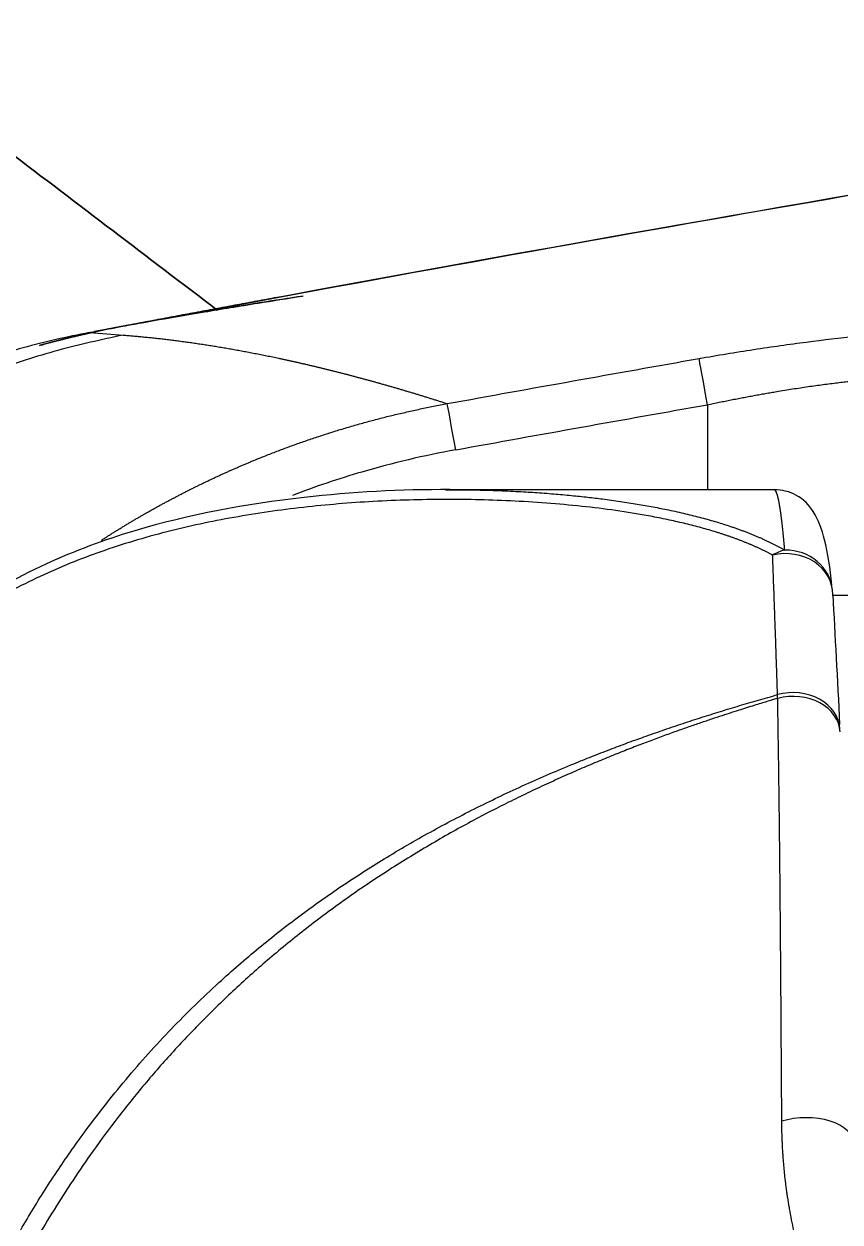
# Model space of a CAD drawing. Extents: x 8663 to 11443, y -20992 to -18942.
# Drawn here: x 9419.89 to 9436.89, y -19557.42 to -19532.46 of the extents above; entities that cross this region are included whole.
import ezdxf

# ---------------------------------------------------------------- set-up
doc = ezdxf.new("R2010")
doc.units = 0
doc.layers.add('1', color=7, linetype='CONTINUOUS')

msp = doc.modelspace()

# ---------------------------------------------------------------- linework, layer by layer
at = {"layer": '1', "color": 7, "linetype": 'CONTINUOUS'}
for p, q in [((9434.126, -19540.391), (9434.127, -19542.161)), ((9435.519, -19542.161), (9428.767, -19542.161))]:
    msp.add_line(p, q, dxfattribs=at)
for centre, major_axis, ratio, start_param, end_param in [((9434.126, -19540.407), (-0.174, 0.985), 0.002815, 4.72835, 6.174965), ((9428.885, -19541.346), (0.179, -0.984), 0.0029, 1.586743, 3.03334), ((9435.738, -19544.349), (0.478, 0.878), 0.772613, 0.613936, 0.922861), ((9435.738, -19544.349), (0.998, 0.058), 0.855916, 6.215645, 8.059731), ((9435.738, -19544.349), (0.996, 0.089), 0.930224, 0.000021, 1.488321), ((9435.888, -19547.2), (-0.999, -0.048), 0.811002, 3.141653, 4.978668), ((9435.891, -19547.251), (0.999, 0.044), 0.784176, 6.283122, 8.124189), ((9436.162, -19555.78), (1, 0.022), 0.534724, 6.241873, 8.348784)]:
    msp.add_ellipse(centre, major_axis=major_axis, ratio=ratio, start_param=start_param, end_param=end_param, dxfattribs=at)
for points, knots in [([(9459.288, -19532.457), (9447.807, -19534.171), (9435.158, -19536.285), (9422.555, -19538.641), (9421.363, -19538.866)], [0, 0, 0, 0, 0.905388, 1, 1, 1, 1]), ([(9421.909, -19538.763), (9430.598, -19537.127), (9443.047, -19534.954), (9455.534, -19533.018), (9459.288, -19532.457)], [0, 0, 0, 0, 0.69968, 1, 1, 1, 1]), ([(9425.704, -19538.126), (9425.404, -19538.173), (9425.083, -19538.223), (9424.746, -19538.277), (9424.656, -19538.292), (9424.567, -19538.306), (9424.479, -19538.32), (9424.392, -19538.334), (9424.306, -19538.348), (9424.22, -19538.362), (9424.136, -19538.376), (9424.052, -19538.39), (9423.97, -19538.404), (9423.888, -19538.417), (9423.807, -19538.43), (9423.727, -19538.444), (9423.648, -19538.457), (9423.57, -19538.47), (9423.493, -19538.483), (9423.416, -19538.496), (9423.341, -19538.509), (9423.266, -19538.521), (9423.193, -19538.534), (9423.12, -19538.546), (9423.048, -19538.559), (9422.977, -19538.571), (9422.907, -19538.583), (9422.838, -19538.595), (9422.77, -19538.607), (9422.702, -19538.619), (9422.636, -19538.631), (9422.57, -19538.642), (9422.506, -19538.654), (9422.442, -19538.665), (9422.379, -19538.676), (9422.317, -19538.687), (9422.256, -19538.699), (9422.196, -19538.71), (9422.137, -19538.72), (9422.078, -19538.731), (9422.021, -19538.742), (9421.964, -19538.752), (9421.927, -19538.759), (9421.909, -19538.763)], [0, 0, 0, 0, 0.187891, 0.208439, 0.22897, 0.249485, 0.269985, 0.290469, 0.310937, 0.331391, 0.35183, 0.372255, 0.392665, 0.413062, 0.433446, 0.453816, 0.474174, 0.494519, 0.514852, 0.535173, 0.555483, 0.575781, 0.596068, 0.616345, 0.636611, 0.656868, 0.677115, 0.697352, 0.71758, 0.7378, 0.758011, 0.778214, 0.798409, 0.818596, 0.838777, 0.858951, 0.879118, 0.899278, 0.919433, 0.939583, 0.959727, 0.979866, 1, 1, 1, 1]), ([(9421.909, -19538.763), (9422.15, -19538.717), (9422.683, -19538.621), (9423.639, -19538.457), (9424.652, -19538.291), (9425.375, -19538.177), (9425.695, -19538.127)], [0, 0, 0, 0, 0.264106, 0.528213, 0.798853, 1, 1, 1, 1]), ([(9421.252, -19538.887), (9420.787, -19538.975), (9420.328, -19539.081), (9419.423, -19539.329), (9418.977, -19539.471), (9418.098, -19539.79), (9417.665, -19539.967), (9417.026, -19540.258), (9416.814, -19540.36), (9416.499, -19540.519), (9416.394, -19540.573), (9416.186, -19540.683), (9416.082, -19540.739), (9415.565, -19541.026), (9415.164, -19541.27), (9414.387, -19541.785), (9414.01, -19542.055), (9413.281, -19542.621), (9412.928, -19542.917), (9412.246, -19543.531), (9411.916, -19543.851), (9411.599, -19544.181)], [0, 0, 0, 0, 0.125, 0.125, 0.25, 0.25, 0.375, 0.375, 0.4375, 0.4375, 0.46875, 0.46875, 0.5, 0.5, 0.625, 0.625, 0.75, 0.75, 0.875, 0.875, 1, 1, 1, 1]), ([(9421.398, -19538.866), (9421.375, -19538.871), (9421.328, -19538.881), (9421.259, -19538.896), (9421.19, -19538.911), (9421.121, -19538.927), (9421.051, -19538.943), (9420.982, -19538.959), (9420.913, -19538.976), (9420.844, -19538.992), (9420.775, -19539.009), (9420.706, -19539.026), (9420.638, -19539.044), (9420.569, -19539.061), (9420.5, -19539.079), (9420.455, -19539.091), (9420.432, -19539.097)], [0, 0, 0, 0, 0.071488, 0.142964, 0.214428, 0.285881, 0.357324, 0.428758, 0.500184, 0.571602, 0.643013, 0.714419, 0.785819, 0.857216, 0.928609, 1, 1, 1, 1]), ([(9420.432, -19539.097), (9420.455, -19539.091), (9420.502, -19539.079), (9420.573, -19539.06), (9420.644, -19539.042), (9420.717, -19539.024), (9420.789, -19539.006), (9420.863, -19538.988), (9420.937, -19538.97), (9421.013, -19538.952), (9421.088, -19538.935), (9421.165, -19538.917), (9421.242, -19538.9), (9421.32, -19538.883), (9421.372, -19538.871), (9421.398, -19538.866)], [0, 0, 0, 0, 0.072947, 0.14657, 0.220866, 0.295832, 0.371463, 0.447756, 0.524707, 0.602311, 0.680565, 0.759466, 0.839007, 0.919187, 1, 1, 1, 1]), ([(9421.956, -19538.94), (9421.973, -19538.942), (9422.008, -19538.944), (9422.061, -19538.948), (9422.114, -19538.953), (9422.167, -19538.957), (9422.22, -19538.962), (9422.273, -19538.967), (9422.327, -19538.972), (9422.381, -19538.977), (9422.435, -19538.982), (9422.489, -19538.988), (9422.543, -19538.993), (9422.598, -19538.999), (9422.653, -19539.005), (9422.708, -19539.011), (9422.763, -19539.017), (9422.818, -19539.024), (9422.874, -19539.031), (9422.93, -19539.037), (9422.986, -19539.044), (9423.042, -19539.051), (9423.098, -19539.059), (9423.155, -19539.066), (9423.212, -19539.074), (9423.269, -19539.081), (9423.326, -19539.089), (9423.383, -19539.097), (9423.441, -19539.106), (9423.499, -19539.114), (9423.557, -19539.123), (9423.615, -19539.132), (9423.673, -19539.141), (9423.732, -19539.15), (9423.791, -19539.159), (9423.85, -19539.168), (9423.909, -19539.178), (9423.969, -19539.188), (9424.028, -19539.198), (9424.088, -19539.208), (9424.148, -19539.219), (9424.208, -19539.229), (9424.269, -19539.24), (9424.329, -19539.251), (9424.39, -19539.262), (9424.451, -19539.273), (9424.512, -19539.284), (9424.574, -19539.296), (9424.636, -19539.308), (9424.697, -19539.32), (9424.759, -19539.332), (9424.822, -19539.344), (9424.884, -19539.357), (9424.947, -19539.369), (9425.01, -19539.382), (9425.073, -19539.395), (9425.136, -19539.409), (9425.2, -19539.422), (9425.263, -19539.436), (9425.327, -19539.45), (9425.391, -19539.464), (9425.455, -19539.478), (9425.52, -19539.492), (9425.585, -19539.507), (9425.65, -19539.521), (9425.715, -19539.536), (9425.78, -19539.552), (9425.845, -19539.567), (9425.911, -19539.582), (9425.977, -19539.598), (9426.043, -19539.614), (9426.11, -19539.63), (9426.176, -19539.646), (9426.243, -19539.663), (9426.31, -19539.68), (9426.377, -19539.696), (9426.444, -19539.714), (9426.512, -19539.731), (9426.579, -19539.748), (9426.647, -19539.766), (9426.716, -19539.784), (9426.784, -19539.802), (9426.852, -19539.82), (9426.921, -19539.839), (9426.99, -19539.857), (9427.059, -19539.876), (9427.129, -19539.895), (9427.198, -19539.915), (9427.268, -19539.934), (9427.338, -19539.954), (9427.408, -19539.974), (9427.479, -19539.994), (9427.549, -19540.014), (9427.62, -19540.035), (9427.691, -19540.055), (9427.762, -19540.076), (9427.834, -19540.098), (9427.905, -19540.119), (9427.977, -19540.14), (9428.049, -19540.162), (9428.122, -19540.184), (9428.194, -19540.206), (9428.267, -19540.229), (9428.34, -19540.252), (9428.413, -19540.274), (9428.486, -19540.297), (9428.559, -19540.321), (9428.633, -19540.344), (9428.682, -19540.36), (9428.707, -19540.368)], [0, 0, 0, 0, 0.009118, 0.018241, 0.027368, 0.0365, 0.045637, 0.054778, 0.063924, 0.073074, 0.082229, 0.091389, 0.100553, 0.109721, 0.118895, 0.128072, 0.137255, 0.146441, 0.155632, 0.164828, 0.174028, 0.183233, 0.192442, 0.201656, 0.210874, 0.220096, 0.229323, 0.238554, 0.24779, 0.25703, 0.266274, 0.275523, 0.284776, 0.294033, 0.303295, 0.312561, 0.321831, 0.331106, 0.340385, 0.349668, 0.358956, 0.368248, 0.377544, 0.386844, 0.396149, 0.405457, 0.41477, 0.424088, 0.433409, 0.442734, 0.452064, 0.461398, 0.470736, 0.480078, 0.489425, 0.498775, 0.50813, 0.517488, 0.526851, 0.536218, 0.545589, 0.554964, 0.564343, 0.573726, 0.583113, 0.592505, 0.6019, 0.611299, 0.620702, 0.630109, 0.63952, 0.648936, 0.658355, 0.667778, 0.677205, 0.686636, 0.696071, 0.705509, 0.714952, 0.724399, 0.733849, 0.743303, 0.752761, 0.762224, 0.771689, 0.781159, 0.790633, 0.80011, 0.809591, 0.819076, 0.828565, 0.838057, 0.847554, 0.857054, 0.866558, 0.876065, 0.885577, 0.895092, 0.90461, 0.914133, 0.923659, 0.933189, 0.942722, 0.952259, 0.9618, 0.971345, 0.980893, 0.990445, 1, 1, 1, 1]), ([(9433.953, -19539.428), (9434.335, -19539.36), (9434.713, -19539.298), (9435.467, -19539.182), (9435.832, -19539.13), (9436.906, -19538.991), (9437.56, -19538.926), (9438.397, -19538.873), (9438.648, -19538.864), (9439.092, -19538.861), (9439.283, -19538.868), (9439.597, -19538.898), (9439.719, -19538.921), (9439.892, -19538.982), (9439.942, -19539.019), (9439.956, -19539.065)], [0, 0, 0, 0, 0.125, 0.125, 0.25, 0.25, 0.5, 0.5, 0.625, 0.625, 0.75, 0.75, 0.875, 0.875, 1, 1, 1, 1]), ([(9420.432, -19539.097), (9420.408, -19539.104), (9420.359, -19539.117), (9420.288, -19539.136), (9420.241, -19539.149), (9420.218, -19539.155)], [0, 0, 0, 0, 0.337651, 0.675122, 1, 1, 1, 1]), ([(9420.218, -19539.155), (9420.244, -19539.148), (9420.315, -19539.129), (9420.386, -19539.109), (9420.432, -19539.097)], [0, 0, 0, 0, 0.360739, 1, 1, 1, 1]), ([(9421.506, -19543.213), (9421.515, -19543.207), (9421.545, -19543.188), (9421.594, -19543.156), (9421.655, -19543.118), (9421.715, -19543.079), (9421.776, -19543.041), (9421.837, -19543.004), (9421.898, -19542.966), (9421.96, -19542.928), (9422.021, -19542.891), (9422.083, -19542.854), (9422.145, -19542.817), (9422.207, -19542.78), (9422.27, -19542.744), (9422.333, -19542.707), (9422.396, -19542.671), (9422.459, -19542.635), (9422.522, -19542.599), (9422.585, -19542.564), (9422.649, -19542.528), (9422.713, -19542.493), (9422.777, -19542.458), (9422.842, -19542.423), (9422.906, -19542.388), (9422.971, -19542.354), (9423.036, -19542.32), (9423.101, -19542.286), (9423.167, -19542.252), (9423.232, -19542.218), (9423.298, -19542.185), (9423.364, -19542.151), (9423.43, -19542.118), (9423.496, -19542.086), (9423.563, -19542.053), (9423.63, -19542.021), (9423.696, -19541.989), (9423.764, -19541.957), (9423.831, -19541.925), (9423.898, -19541.894), (9423.966, -19541.862), (9424.034, -19541.831), (9424.102, -19541.801), (9424.17, -19541.77), (9424.239, -19541.74), (9424.307, -19541.71), (9424.376, -19541.68), (9424.445, -19541.65), (9424.514, -19541.621), (9424.583, -19541.591), (9424.669, -19541.556), (9424.771, -19541.514), (9424.89, -19541.466), (9425.01, -19541.419), (9425.131, -19541.372), (9425.252, -19541.325), (9425.375, -19541.28), (9425.498, -19541.234), (9425.623, -19541.19), (9425.748, -19541.146), (9425.874, -19541.103), (9426.001, -19541.06), (9426.129, -19541.018), (9426.258, -19540.977), (9426.387, -19540.936), (9426.518, -19540.897), (9426.649, -19540.857), (9426.781, -19540.819), (9426.914, -19540.781), (9427.047, -19540.745), (9427.181, -19540.709), (9427.317, -19540.673), (9427.452, -19540.639), (9427.589, -19540.605), (9427.726, -19540.573), (9427.864, -19540.541), (9428.003, -19540.51), (9428.143, -19540.479), (9428.283, -19540.45), (9428.423, -19540.422), (9428.565, -19540.394), (9428.66, -19540.377), (9428.707, -19540.368)], [0, 0, 0, 0, 0.004401, 0.01356, 0.022732, 0.031916, 0.041112, 0.05032, 0.05954, 0.068773, 0.078017, 0.087273, 0.096541, 0.10582, 0.115111, 0.124414, 0.133728, 0.143054, 0.15239, 0.161738, 0.171097, 0.180468, 0.189849, 0.199241, 0.208643, 0.218057, 0.227481, 0.236916, 0.246361, 0.255816, 0.265282, 0.274758, 0.284244, 0.29374, 0.303246, 0.312762, 0.322288, 0.331823, 0.341368, 0.350923, 0.360487, 0.37006, 0.379642, 0.389234, 0.398835, 0.408444, 0.418063, 0.42769, 0.437326, 0.446971, 0.456624, 0.473004, 0.489469, 0.506017, 0.522647, 0.53936, 0.556155, 0.573029, 0.589984, 0.607017, 0.624129, 0.641318, 0.658583, 0.675924, 0.69334, 0.71083, 0.728394, 0.746029, 0.763736, 0.781513, 0.79936, 0.817275, 0.835259, 0.853309, 0.871425, 0.889606, 0.90785, 0.926158, 0.944528, 0.962959, 0.98145, 1, 1, 1, 1]), ([(9428.885, -19541.33), (9428.225, -19541.45), (9427.574, -19541.604), (9426.44, -19541.936), (9425.959, -19542.098), (9425.485, -19542.28)], [0, 0, 0, 0, 0.568586, 0.568586, 1, 1, 1, 1]), ([(9428.764, -19542.16), (9427.733, -19542.153), (9425.501, -19542.279), (9422.656, -19542.803), (9420.273, -19543.685), (9418.428, -19544.724), (9416.693, -19546.228), (9415.73, -19547.563), (9415.291, -19548.329)], [0, 0, 0, 0, 0.188952, 0.418076, 0.547348, 0.687632, 0.838824, 1, 1, 1, 1]), ([(9428.673, -19542.161), (9428.815, -19542.16), (9429.054, -19542.161), (9429.384, -19542.167), (9429.655, -19542.175), (9429.905, -19542.184), (9430.133, -19542.195), (9430.339, -19542.206), (9430.602, -19542.223), (9430.919, -19542.246), (9431.287, -19542.28), (9431.626, -19542.315), (9431.966, -19542.356), (9432.31, -19542.404), (9432.662, -19542.459), (9432.997, -19542.518), (9433.333, -19542.585), (9433.669, -19542.659), (9434.003, -19542.743), (9434.315, -19542.831), (9434.539, -19542.902), (9434.683, -19542.951), (9434.754, -19542.976), (9434.825, -19543.002), (9434.894, -19543.027), (9434.962, -19543.053), (9435.029, -19543.08), (9435.095, -19543.106), (9435.159, -19543.133), (9435.222, -19543.16), (9435.284, -19543.188), (9435.345, -19543.216), (9435.405, -19543.244), (9435.463, -19543.272), (9435.52, -19543.301), (9435.577, -19543.33), (9435.631, -19543.359), (9435.685, -19543.389), (9435.72, -19543.409), (9435.738, -19543.419)], [0, 0, 0, 0, 0.055417, 0.093733, 0.129221, 0.161881, 0.191713, 0.218717, 0.242893, 0.295304, 0.344078, 0.389215, 0.430718, 0.480693, 0.528809, 0.575075, 0.619498, 0.670056, 0.718607, 0.765171, 0.809774, 0.821119, 0.832368, 0.843524, 0.854586, 0.865556, 0.876433, 0.887219, 0.897913, 0.908517, 0.919032, 0.929457, 0.939794, 0.950043, 0.960205, 0.970281, 0.980272, 0.990178, 1, 1, 1, 1]), ([(9436.716, -19544.148), (9436.694, -19543.799), (9436.593, -19543.238), (9436.396, -19542.65), (9436.103, -19542.323), (9435.786, -19542.185), (9435.605, -19542.165), (9435.518, -19542.161)], [0, 0, 0, 0, 0.36838, 0.657498, 0.867384, 0.943078, 1, 1, 1, 1]), ([(9435.738, -19543.419), (9435.737, -19543.411), (9435.736, -19543.395), (9435.734, -19543.372), (9435.732, -19543.348), (9435.73, -19543.325), (9435.728, -19543.302), (9435.725, -19543.278), (9435.723, -19543.255), (9435.721, -19543.232), (9435.719, -19543.209), (9435.717, -19543.186), (9435.715, -19543.163), (9435.713, -19543.14), (9435.71, -19543.117), (9435.708, -19543.094), (9435.706, -19543.072), (9435.704, -19543.049), (9435.701, -19543.027), (9435.699, -19543.005), (9435.697, -19542.982), (9435.694, -19542.96), (9435.692, -19542.938), (9435.69, -19542.917), (9435.687, -19542.895), (9435.685, -19542.874), (9435.682, -19542.852), (9435.68, -19542.831), (9435.677, -19542.81), (9435.675, -19542.79), (9435.672, -19542.769), (9435.67, -19542.749), (9435.667, -19542.729), (9435.664, -19542.709), (9435.662, -19542.689), (9435.659, -19542.67), (9435.657, -19542.65), (9435.654, -19542.631), (9435.651, -19542.613), (9435.649, -19542.594), (9435.646, -19542.576), (9435.643, -19542.558), (9435.64, -19542.54), (9435.638, -19542.523), (9435.635, -19542.506), (9435.632, -19542.489), (9435.629, -19542.473), (9435.626, -19542.457), (9435.623, -19542.441), (9435.62, -19542.425), (9435.617, -19542.41), (9435.614, -19542.395), (9435.612, -19542.381), (9435.609, -19542.367), (9435.606, -19542.353), (9435.603, -19542.34), (9435.599, -19542.327), (9435.596, -19542.315), (9435.593, -19542.303), (9435.59, -19542.291), (9435.587, -19542.28), (9435.584, -19542.269), (9435.581, -19542.259), (9435.578, -19542.249), (9435.574, -19542.24), (9435.571, -19542.231), (9435.568, -19542.222), (9435.55, -19542.18), (9435.534, -19542.161), (9435.519, -19542.161)], [0, 0, 0, 0, 0.009468, 0.019015, 0.02864, 0.038344, 0.048127, 0.057988, 0.067928, 0.077947, 0.088044, 0.098221, 0.108476, 0.118809, 0.129221, 0.139712, 0.150282, 0.16093, 0.171657, 0.182463, 0.193348, 0.204311, 0.215353, 0.226473, 0.237672, 0.24895, 0.260307, 0.271742, 0.283256, 0.294849, 0.30652, 0.31827, 0.330099, 0.342007, 0.353993, 0.366058, 0.378201, 0.390423, 0.402724, 0.415104, 0.427562, 0.440099, 0.452715, 0.465409, 0.478183, 0.491034, 0.503965, 0.516974, 0.530062, 0.543228, 0.556474, 0.569798, 0.5832, 0.596682, 0.610242, 0.623881, 0.637598, 0.651394, 0.665269, 0.679223, 0.693255, 0.707366, 0.721555, 0.735824, 0.750171, 0.764596, 0.779101, 0.793684, 1, 1, 1, 1]), ([(9435.485, -19543.525), (9435.477, -19543.52), (9435.46, -19543.511), (9435.435, -19543.498), (9435.41, -19543.484), (9435.384, -19543.471), (9435.358, -19543.458), (9435.332, -19543.444), (9435.305, -19543.431), (9435.279, -19543.418), (9435.252, -19543.406), (9435.225, -19543.393), (9435.198, -19543.38), (9435.171, -19543.367), (9435.143, -19543.355), (9435.115, -19543.342), (9435.087, -19543.33), (9435.059, -19543.318), (9435.03, -19543.306), (9435.002, -19543.293), (9434.973, -19543.281), (9434.944, -19543.269), (9434.914, -19543.258), (9434.885, -19543.246), (9434.855, -19543.234), (9434.825, -19543.222), (9434.795, -19543.211), (9434.764, -19543.199), (9434.734, -19543.188), (9434.703, -19543.177), (9434.672, -19543.165), (9434.641, -19543.154), (9434.609, -19543.143), (9434.578, -19543.132), (9434.546, -19543.121), (9434.514, -19543.11), (9434.481, -19543.1), (9434.449, -19543.089), (9434.416, -19543.078), (9434.383, -19543.068), (9434.35, -19543.057), (9434.225, -19543.018), (9434.003, -19542.954), (9433.676, -19542.869), (9433.334, -19542.792), (9432.879, -19542.701), (9432.303, -19542.604), (9431.597, -19542.513), (9430.865, -19542.444), (9430.126, -19542.396), (9429.386, -19542.369), (9428.652, -19542.361), (9427.911, -19542.373), (9426.927, -19542.414), (9425.701, -19542.516), (9424.501, -19542.688), (9423.557, -19542.873), (9422.86, -19543.036), (9422.169, -19543.228), (9421.499, -19543.446), (9420.849, -19543.691), (9420.219, -19543.965), (9419.599, -19544.274), (9419.002, -19544.616), (9418.43, -19544.991), (9417.884, -19545.399), (9417.356, -19545.85), (9416.996, -19546.2), (9416.789, -19546.42), (9416.724, -19546.49), (9416.659, -19546.56), (9416.595, -19546.632), (9416.531, -19546.704), (9416.469, -19546.776), (9416.406, -19546.85), (9416.344, -19546.924), (9416.283, -19546.999), (9416.222, -19547.074), (9416.162, -19547.151), (9416.102, -19547.228), (9416.043, -19547.306), (9415.985, -19547.384), (9415.927, -19547.463), (9415.869, -19547.544), (9415.812, -19547.624), (9415.756, -19547.706), (9415.7, -19547.788), (9415.645, -19547.871), (9415.59, -19547.955), (9415.536, -19548.04), (9415.482, -19548.126), (9415.429, -19548.212), (9415.377, -19548.299), (9415.325, -19548.387), (9415.273, -19548.476), (9415.222, -19548.565), (9415.189, -19548.625), (9415.172, -19548.655)], [0, 0, 0, 0, 0.001504, 0.003011, 0.004522, 0.006035, 0.007552, 0.009072, 0.010596, 0.012123, 0.013654, 0.015188, 0.016725, 0.018266, 0.019811, 0.021359, 0.022912, 0.024468, 0.026027, 0.027591, 0.029158, 0.03073, 0.032305, 0.033884, 0.035467, 0.037055, 0.038646, 0.040242, 0.041841, 0.043445, 0.045053, 0.046666, 0.048282, 0.049903, 0.051529, 0.053158, 0.054793, 0.056431, 0.058074, 0.059722, 0.061374, 0.063031, 0.078354, 0.093955, 0.109854, 0.12607, 0.1563, 0.187114, 0.218575, 0.250734, 0.281362, 0.31224, 0.343393, 0.374838, 0.436685, 0.499334, 0.530204, 0.561369, 0.592846, 0.624657, 0.655089, 0.685976, 0.717351, 0.749254, 0.779898, 0.810993, 0.842597, 0.874783, 0.879076, 0.883369, 0.887662, 0.891955, 0.896249, 0.900544, 0.904839, 0.909136, 0.913434, 0.917733, 0.922034, 0.926337, 0.930642, 0.934949, 0.939259, 0.943571, 0.947887, 0.952206, 0.956528, 0.960855, 0.965185, 0.969519, 0.973858, 0.978201, 0.98255, 0.986904, 0.991263, 0.995629, 1, 1, 1, 1]), ([(9435.588, -19546.431), (9435.587, -19546.408), (9435.585, -19546.36), (9435.583, -19546.288), (9435.581, -19546.216), (9435.578, -19546.144), (9435.576, -19546.072), (9435.574, -19546), (9435.571, -19545.928), (9435.569, -19545.855), (9435.566, -19545.783), (9435.564, -19545.711), (9435.561, -19545.638), (9435.559, -19545.566), (9435.557, -19545.493), (9435.554, -19545.42), (9435.552, -19545.348), (9435.549, -19545.275), (9435.547, -19545.202), (9435.544, -19545.13), (9435.542, -19545.057), (9435.539, -19544.984), (9435.536, -19544.911), (9435.534, -19544.838), (9435.531, -19544.765), (9435.529, -19544.692), (9435.526, -19544.619), (9435.523, -19544.546), (9435.521, -19544.473), (9435.518, -19544.4), (9435.516, -19544.327), (9435.513, -19544.254), (9435.51, -19544.181), (9435.507, -19544.108), (9435.505, -19544.035), (9435.502, -19543.962), (9435.499, -19543.889), (9435.496, -19543.816), (9435.494, -19543.743), (9435.491, -19543.67), (9435.488, -19543.597), (9435.486, -19543.549), (9435.485, -19543.525)], [0, 0, 0, 0, 0.023288, 0.046665, 0.070131, 0.093686, 0.117329, 0.14106, 0.16488, 0.188788, 0.212783, 0.236867, 0.261039, 0.285298, 0.309645, 0.33408, 0.358602, 0.383211, 0.407909, 0.432693, 0.457566, 0.482526, 0.507573, 0.532707, 0.557927, 0.583234, 0.608627, 0.634107, 0.659674, 0.685328, 0.711069, 0.736897, 0.762813, 0.788817, 0.814908, 0.841087, 0.867353, 0.893707, 0.920149, 0.946678, 0.973295, 1, 1, 1, 1]), ([(9439.125, -19544.298), (9439.088, -19544.32), (9438.357, -19544.347), (9437.042, -19544.364), (9436.727, -19544.367)], [0, 0, 0, 0, 0.776285, 1, 1, 1, 1]), ([(9415.968, -19570.972), (9415.972, -19570.934), (9415.979, -19570.856), (9415.99, -19570.74), (9416.002, -19570.624), (9416.013, -19570.507), (9416.026, -19570.39), (9416.038, -19570.273), (9416.051, -19570.156), (9416.063, -19570.038), (9416.077, -19569.92), (9416.09, -19569.802), (9416.104, -19569.684), (9416.119, -19569.566), (9416.133, -19569.447), (9416.148, -19569.328), (9416.163, -19569.209), (9416.179, -19569.09), (9416.195, -19568.971), (9416.211, -19568.851), (9416.228, -19568.731), (9416.245, -19568.612), (9416.262, -19568.492), (9416.28, -19568.371), (9416.298, -19568.251), (9416.316, -19568.13), (9416.335, -19568.01), (9416.354, -19567.889), (9416.374, -19567.768), (9416.394, -19567.647), (9416.415, -19567.526), (9416.435, -19567.404), (9416.457, -19567.283), (9416.478, -19567.161), (9416.5, -19567.039), (9416.523, -19566.917), (9416.546, -19566.795), (9416.569, -19566.673), (9416.593, -19566.551), (9416.617, -19566.429), (9416.641, -19566.306), (9416.666, -19566.184), (9416.692, -19566.061), (9416.718, -19565.939), (9416.744, -19565.816), (9416.771, -19565.693), (9416.798, -19565.57), (9416.826, -19565.447), (9416.854, -19565.324), (9416.883, -19565.201), (9416.912, -19565.078), (9416.942, -19564.955), (9416.972, -19564.832), (9417.003, -19564.709), (9417.034, -19564.585), (9417.066, -19564.462), (9417.098, -19564.339), (9417.131, -19564.215), (9417.164, -19564.092), (9417.198, -19563.969), (9417.232, -19563.845), (9417.267, -19563.722), (9417.302, -19563.599), (9417.338, -19563.475), (9417.374, -19563.352), (9417.411, -19563.229), (9417.449, -19563.105), (9417.575, -19562.697), (9417.803, -19562.007), (9418.159, -19561.043), (9418.552, -19560.09), (9418.987, -19559.144), (9419.463, -19558.212), (9419.979, -19557.304), (9420.529, -19556.429), (9421.196, -19555.47), (9421.994, -19554.45), (9422.941, -19553.395), (9423.872, -19552.487), (9424.771, -19551.706), (9425.626, -19551.037), (9426.498, -19550.419), (9427.405, -19549.837), (9428.35, -19549.288), (9429.332, -19548.773), (9430.329, -19548.3), (9431.067, -19547.983), (9431.532, -19547.794), (9431.719, -19547.719), (9431.907, -19547.646), (9432.095, -19547.573), (9432.284, -19547.502), (9432.473, -19547.431), (9432.663, -19547.362), (9432.854, -19547.294), (9433.045, -19547.226), (9433.237, -19547.16), (9433.43, -19547.094), (9433.623, -19547.029), (9433.817, -19546.966), (9434.011, -19546.903), (9434.206, -19546.841), (9434.402, -19546.78), (9434.598, -19546.72), (9434.795, -19546.66), (9434.992, -19546.602), (9435.19, -19546.544), (9435.389, -19546.487), (9435.521, -19546.45), (9435.588, -19546.431)], [0, 0, 0, 0, 0.003563, 0.007134, 0.010714, 0.014301, 0.017896, 0.021499, 0.02511, 0.028728, 0.032355, 0.035988, 0.039629, 0.043277, 0.046933, 0.050596, 0.054266, 0.057942, 0.061626, 0.065317, 0.069014, 0.072718, 0.076428, 0.080145, 0.083869, 0.087598, 0.091334, 0.095076, 0.098825, 0.102579, 0.106339, 0.110106, 0.113878, 0.117656, 0.121439, 0.125228, 0.129022, 0.132822, 0.136628, 0.140438, 0.144254, 0.148075, 0.151901, 0.155732, 0.159568, 0.16341, 0.167255, 0.171106, 0.174962, 0.178822, 0.182686, 0.186556, 0.190429, 0.194307, 0.19819, 0.202076, 0.205967, 0.209862, 0.213762, 0.217665, 0.221572, 0.225484, 0.229399, 0.233319, 0.237242, 0.241169, 0.2451, 0.249035, 0.280257, 0.311517, 0.342819, 0.374174, 0.406149, 0.437577, 0.468528, 0.499074, 0.54226, 0.583979, 0.624502, 0.656624, 0.688009, 0.718769, 0.749, 0.78079, 0.81226, 0.843486, 0.874529, 0.880187, 0.885847, 0.89151, 0.897177, 0.902846, 0.90852, 0.914197, 0.919879, 0.925566, 0.931257, 0.936953, 0.942654, 0.948361, 0.954073, 0.959792, 0.965516, 0.971246, 0.976984, 0.982727, 0.988478, 0.994235, 1, 1, 1, 1]), ([(9435.591, -19546.508), (9435.561, -19546.517), (9435.496, -19546.536), (9435.391, -19546.568), (9435.269, -19546.604), (9435.132, -19546.646), (9434.979, -19546.694), (9434.81, -19546.747), (9434.626, -19546.806), (9434.426, -19546.871), (9434.21, -19546.943), (9433.979, -19547.021), (9433.733, -19547.106), (9433.471, -19547.198), (9433.195, -19547.298), (9432.904, -19547.407), (9432.599, -19547.523), (9432.28, -19547.649), (9431.946, -19547.784), (9431.599, -19547.929), (9431.239, -19548.085), (9430.866, -19548.253), (9430.48, -19548.432), (9430.083, -19548.624), (9429.674, -19548.829), (9429.255, -19549.049), (9428.826, -19549.284), (9428.388, -19549.534), (9427.942, -19549.802), (9427.351, -19550.172), (9426.637, -19550.654), (9425.823, -19551.255), (9425.053, -19551.879), (9424.326, -19552.522), (9423.643, -19553.182), (9423.002, -19553.855), (9422.404, -19554.54), (9421.847, -19555.233), (9421.205, -19556.098), (9420.509, -19557.146), (9419.792, -19558.385), (9419.163, -19559.628), (9418.616, -19560.871), (9418.141, -19562.105), (9417.846, -19562.985), (9417.684, -19563.507), (9417.632, -19563.677), (9417.581, -19563.849), (9417.53, -19564.022), (9417.48, -19564.197), (9417.431, -19564.373), (9417.382, -19564.551), (9417.333, -19564.73), (9417.286, -19564.911), (9417.239, -19565.093), (9417.193, -19565.277), (9417.147, -19565.463), (9417.102, -19565.65), (9417.058, -19565.838), (9417.014, -19566.028), (9416.971, -19566.22), (9416.929, -19566.413), (9416.888, -19566.608), (9416.847, -19566.804), (9416.807, -19567.002), (9416.768, -19567.201), (9416.729, -19567.402), (9416.692, -19567.604), (9416.655, -19567.808), (9416.619, -19568.013), (9416.583, -19568.22), (9416.549, -19568.428), (9416.515, -19568.638), (9416.482, -19568.849), (9416.45, -19569.062), (9416.419, -19569.276), (9416.389, -19569.491), (9416.359, -19569.709), (9416.33, -19569.927), (9416.302, -19570.147), (9416.275, -19570.369), (9416.249, -19570.592), (9416.224, -19570.817), (9416.199, -19571.043), (9416.184, -19571.194), (9416.176, -19571.27)], [0, 0, 0, 0, 0.002607, 0.005685, 0.009232, 0.013249, 0.017737, 0.022695, 0.028124, 0.034024, 0.040394, 0.047235, 0.054546, 0.062325, 0.070576, 0.079299, 0.088493, 0.098157, 0.10829, 0.118895, 0.129973, 0.141524, 0.153547, 0.166038, 0.179002, 0.192439, 0.206349, 0.220734, 0.23559, 0.250918, 0.280554, 0.309725, 0.33843, 0.36667, 0.39444, 0.42174, 0.448573, 0.474932, 0.500814, 0.544766, 0.587809, 0.629947, 0.67117, 0.711478, 0.750863, 0.756264, 0.761707, 0.767193, 0.772721, 0.778291, 0.783904, 0.789559, 0.795257, 0.800997, 0.80678, 0.812606, 0.818475, 0.824386, 0.830338, 0.836334, 0.842371, 0.848451, 0.854574, 0.860739, 0.866947, 0.873196, 0.879488, 0.885821, 0.892197, 0.898616, 0.905078, 0.911583, 0.91813, 0.924719, 0.931351, 0.938026, 0.944742, 0.951502, 0.958303, 0.965147, 0.972034, 0.978963, 0.985933, 0.992945, 1, 1, 1, 1]), ([(9435.677, -19555.32), (9435.677, -19555.296), (9435.676, -19555.248), (9435.676, -19555.177), (9435.675, -19555.105), (9435.675, -19555.033), (9435.675, -19554.961), (9435.674, -19554.89), (9435.674, -19554.818), (9435.673, -19554.746), (9435.673, -19554.674), (9435.672, -19554.602), (9435.672, -19554.53), (9435.672, -19554.458), (9435.671, -19554.386), (9435.671, -19554.314), (9435.67, -19554.242), (9435.67, -19554.17), (9435.669, -19554.098), (9435.669, -19554.026), (9435.668, -19553.954), (9435.668, -19553.882), (9435.667, -19553.81), (9435.667, -19553.738), (9435.666, -19553.666), (9435.666, -19553.594), (9435.665, -19553.522), (9435.665, -19553.45), (9435.665, -19553.378), (9435.664, -19553.306), (9435.664, -19553.233), (9435.663, -19553.161), (9435.663, -19553.089), (9435.662, -19553.017), (9435.662, -19552.945), (9435.661, -19552.873), (9435.661, -19552.801), (9435.66, -19552.729), (9435.66, -19552.657), (9435.659, -19552.585), (9435.659, -19552.513), (9435.658, -19552.44), (9435.658, -19552.368), (9435.657, -19552.296), (9435.656, -19552.224), (9435.656, -19552.152), (9435.655, -19552.08), (9435.655, -19552.008), (9435.654, -19551.936), (9435.654, -19551.864), (9435.653, -19551.793), (9435.653, -19551.721), (9435.652, -19551.649), (9435.652, -19551.577), (9435.651, -19551.505), (9435.65, -19551.433), (9435.65, -19551.361), (9435.649, -19551.29), (9435.649, -19551.218), (9435.648, -19551.146), (9435.647, -19551.075), (9435.647, -19551.003), (9435.646, -19550.931), (9435.646, -19550.86), (9435.645, -19550.788), (9435.644, -19550.717), (9435.644, -19550.645), (9435.643, -19550.559), (9435.642, -19550.458), (9435.641, -19550.343), (9435.64, -19550.227), (9435.639, -19550.112), (9435.637, -19549.996), (9435.636, -19549.88), (9435.635, -19549.764), (9435.634, -19549.648), (9435.633, -19549.532), (9435.631, -19549.416), (9435.63, -19549.3), (9435.629, -19549.184), (9435.627, -19549.067), (9435.626, -19548.951), (9435.625, -19548.835), (9435.623, -19548.718), (9435.622, -19548.602), (9435.62, -19548.485), (9435.619, -19548.369), (9435.617, -19548.252), (9435.616, -19548.136), (9435.614, -19548.019), (9435.613, -19547.903), (9435.611, -19547.786), (9435.609, -19547.67), (9435.608, -19547.553), (9435.606, -19547.437), (9435.604, -19547.321), (9435.602, -19547.204), (9435.601, -19547.088), (9435.599, -19546.972), (9435.597, -19546.856), (9435.595, -19546.74), (9435.593, -19546.623), (9435.591, -19546.546), (9435.591, -19546.508)], [0, 0, 0, 0, 0.0071, 0.014215, 0.021344, 0.028487, 0.035643, 0.042815, 0.05, 0.057199, 0.064413, 0.071641, 0.078884, 0.08614, 0.093411, 0.100697, 0.107996, 0.11531, 0.122639, 0.129982, 0.137339, 0.144711, 0.152097, 0.159498, 0.166914, 0.174344, 0.181789, 0.189248, 0.196723, 0.204212, 0.211716, 0.219234, 0.226768, 0.234316, 0.24188, 0.249458, 0.257051, 0.26466, 0.272283, 0.279922, 0.287576, 0.295245, 0.302929, 0.310629, 0.318343, 0.326073, 0.333819, 0.341579, 0.349356, 0.357147, 0.364955, 0.372778, 0.380616, 0.38847, 0.39634, 0.404225, 0.412127, 0.420044, 0.427977, 0.435926, 0.443891, 0.451872, 0.459869, 0.467882, 0.475911, 0.483957, 0.492019, 0.500097, 0.513164, 0.526301, 0.539505, 0.552779, 0.566122, 0.579534, 0.593016, 0.606568, 0.62019, 0.633882, 0.647645, 0.661479, 0.675384, 0.68936, 0.703409, 0.717529, 0.731722, 0.745987, 0.760326, 0.774738, 0.789224, 0.803784, 0.818419, 0.833129, 0.847914, 0.862775, 0.877712, 0.892725, 0.907816, 0.922983, 0.938229, 0.953554, 0.968956, 0.984438, 1, 1, 1, 1]), ([(9445.583, -19561.288), (9445.567, -19561.296), (9445.534, -19561.311), (9445.486, -19561.332), (9445.437, -19561.354), (9445.388, -19561.376), (9445.34, -19561.397), (9445.291, -19561.418), (9445.243, -19561.439), (9445.194, -19561.46), (9445.146, -19561.48), (9445.098, -19561.5), (9445.05, -19561.521), (9445.001, -19561.541), (9444.953, -19561.56), (9444.905, -19561.58), (9444.857, -19561.599), (9444.81, -19561.618), (9444.762, -19561.637), (9444.714, -19561.656), (9444.666, -19561.674), (9444.619, -19561.692), (9444.571, -19561.711), (9444.524, -19561.728), (9444.476, -19561.746), (9444.429, -19561.763), (9444.381, -19561.781), (9444.334, -19561.798), (9444.287, -19561.815), (9444.239, -19561.831), (9444.192, -19561.848), (9444.145, -19561.864), (9444.098, -19561.88), (9444.051, -19561.895), (9444.004, -19561.911), (9443.957, -19561.926), (9443.91, -19561.941), (9443.864, -19561.956), (9443.817, -19561.971), (9443.77, -19561.985), (9443.724, -19562), (9443.529, -19562.058), (9443.188, -19562.152), (9442.706, -19562.261), (9442.233, -19562.341), (9441.763, -19562.394), (9441.296, -19562.416), (9440.836, -19562.405), (9440.389, -19562.361), (9439.955, -19562.281), (9439.535, -19562.165), (9439.131, -19562.014), (9438.745, -19561.826), (9438.381, -19561.604), (9438.04, -19561.351), (9437.723, -19561.069), (9437.424, -19560.753), (9437.154, -19560.415), (9436.909, -19560.058), (9436.69, -19559.685), (9436.49, -19559.286), (9436.315, -19558.877), (9436.164, -19558.459), (9436.036, -19558.036), (9435.925, -19557.596), (9435.859, -19557.263), (9435.821, -19557.045), (9435.806, -19556.948), (9435.791, -19556.85), (9435.777, -19556.751), (9435.764, -19556.652), (9435.751, -19556.552), (9435.74, -19556.452), (9435.73, -19556.351), (9435.72, -19556.25), (9435.712, -19556.149), (9435.704, -19556.047), (9435.697, -19555.944), (9435.691, -19555.841), (9435.687, -19555.738), (9435.683, -19555.634), (9435.68, -19555.53), (9435.678, -19555.425), (9435.677, -19555.355), (9435.677, -19555.32)], [0, 0, 0, 0, 0.003222, 0.006438, 0.009649, 0.012853, 0.016053, 0.019246, 0.022435, 0.025617, 0.028795, 0.031967, 0.035134, 0.038296, 0.041452, 0.044604, 0.04775, 0.050892, 0.054029, 0.057161, 0.060289, 0.063412, 0.066531, 0.069646, 0.072756, 0.075862, 0.078963, 0.082061, 0.085155, 0.088244, 0.09133, 0.094412, 0.09749, 0.100564, 0.103635, 0.106702, 0.109766, 0.112826, 0.115883, 0.118937, 0.121988, 0.125035, 0.157179, 0.188739, 0.219816, 0.250532, 0.282307, 0.313606, 0.344597, 0.375455, 0.406515, 0.437491, 0.468579, 0.499972, 0.530524, 0.561471, 0.592971, 0.62517, 0.655383, 0.686239, 0.717825, 0.750221, 0.78037, 0.811124, 0.842527, 0.874618, 0.881401, 0.888204, 0.895027, 0.901872, 0.908737, 0.915623, 0.922531, 0.92946, 0.936412, 0.943385, 0.950381, 0.9574, 0.964442, 0.971506, 0.978594, 0.985706, 0.992841, 1, 1, 1, 1])]:
    msp.add_open_spline(points, degree=3, knots=knots, dxfattribs=at)
for points, degree in [([(9423.918, -19538.42), (9422.467, -19537.316), (9421.016, -19536.212), (9419.565, -19535.108)], 3), ([(9419.565, -19535.108), (9421.016, -19536.212), (9422.467, -19537.316), (9423.918, -19538.42)], 3), ([(9425.209, -19538.147), (9423.559, -19538.452), (9421.909, -19538.763)], 2), ([(9421.252, -19538.887), (9421.289, -19538.88), (9421.326, -19538.873), (9421.363, -19538.866)], 3), ([(9421.252, -19538.887), (9421.503, -19538.908), (9421.737, -19538.925), (9421.956, -19538.94)], 3), ([(9421.909, -19538.763), (9421.653, -19538.811), (9421.398, -19538.866)], 2), ([(9421.398, -19538.866), (9421.569, -19538.829), (9421.739, -19538.795), (9421.909, -19538.763)], 3), ([(9428.707, -19540.368), (9430.455, -19540.05), (9432.204, -19539.737), (9433.953, -19539.428)], 3), ([(9428.885, -19541.33), (9430.631, -19541.012), (9432.378, -19540.699), (9434.126, -19540.391)], 3), ([(9436.737, -19544.349), (9436.786, -19545.197), (9436.834, -19546.1), (9436.881, -19547.054)], 3), ([(9435.591, -19546.508), (9435.59, -19546.482), (9435.589, -19546.456), (9435.588, -19546.431)], 3), ([(9436.89, -19547.207), (9436.887, -19547.152)], 1)]:
    msp.add_open_spline(points, degree=degree, dxfattribs=at)
msp.add_rational_spline([(9421.956, -19538.94), (9407.912, -19541.645), (9407.897, -19556.018)], [0.999999934357, 0.770359355477, 1], degree=2, dxfattribs=at)
msp.add_rational_spline([(9434.126, -19540.391), (9434.454, -19540.321), (9435.09, -19540.196), (9436.012, -19540.04), (9436.866, -19539.923), (9437.634, -19539.849), (9438.267, -19539.825), (9438.733, -19539.85), (9439.03, -19539.921), (9439.111, -19539.998), (9439.123, -19540.043)], [0.999999999054, 0.999999999069, 0.999999999094, 0.999999999125, 0.999999999147, 0.99999999916, 0.999999999164, 0.999999999157, 0.99999999914, 0.999999999123, 0.999999999113], degree=3, knots=[0, 0, 0, 0, 0.129525, 0.250615, 0.375793, 0.503449, 0.63086, 0.755355, 0.875446, 1, 1, 1, 1], dxfattribs=at)

doc.saveas('drawing.dxf')
